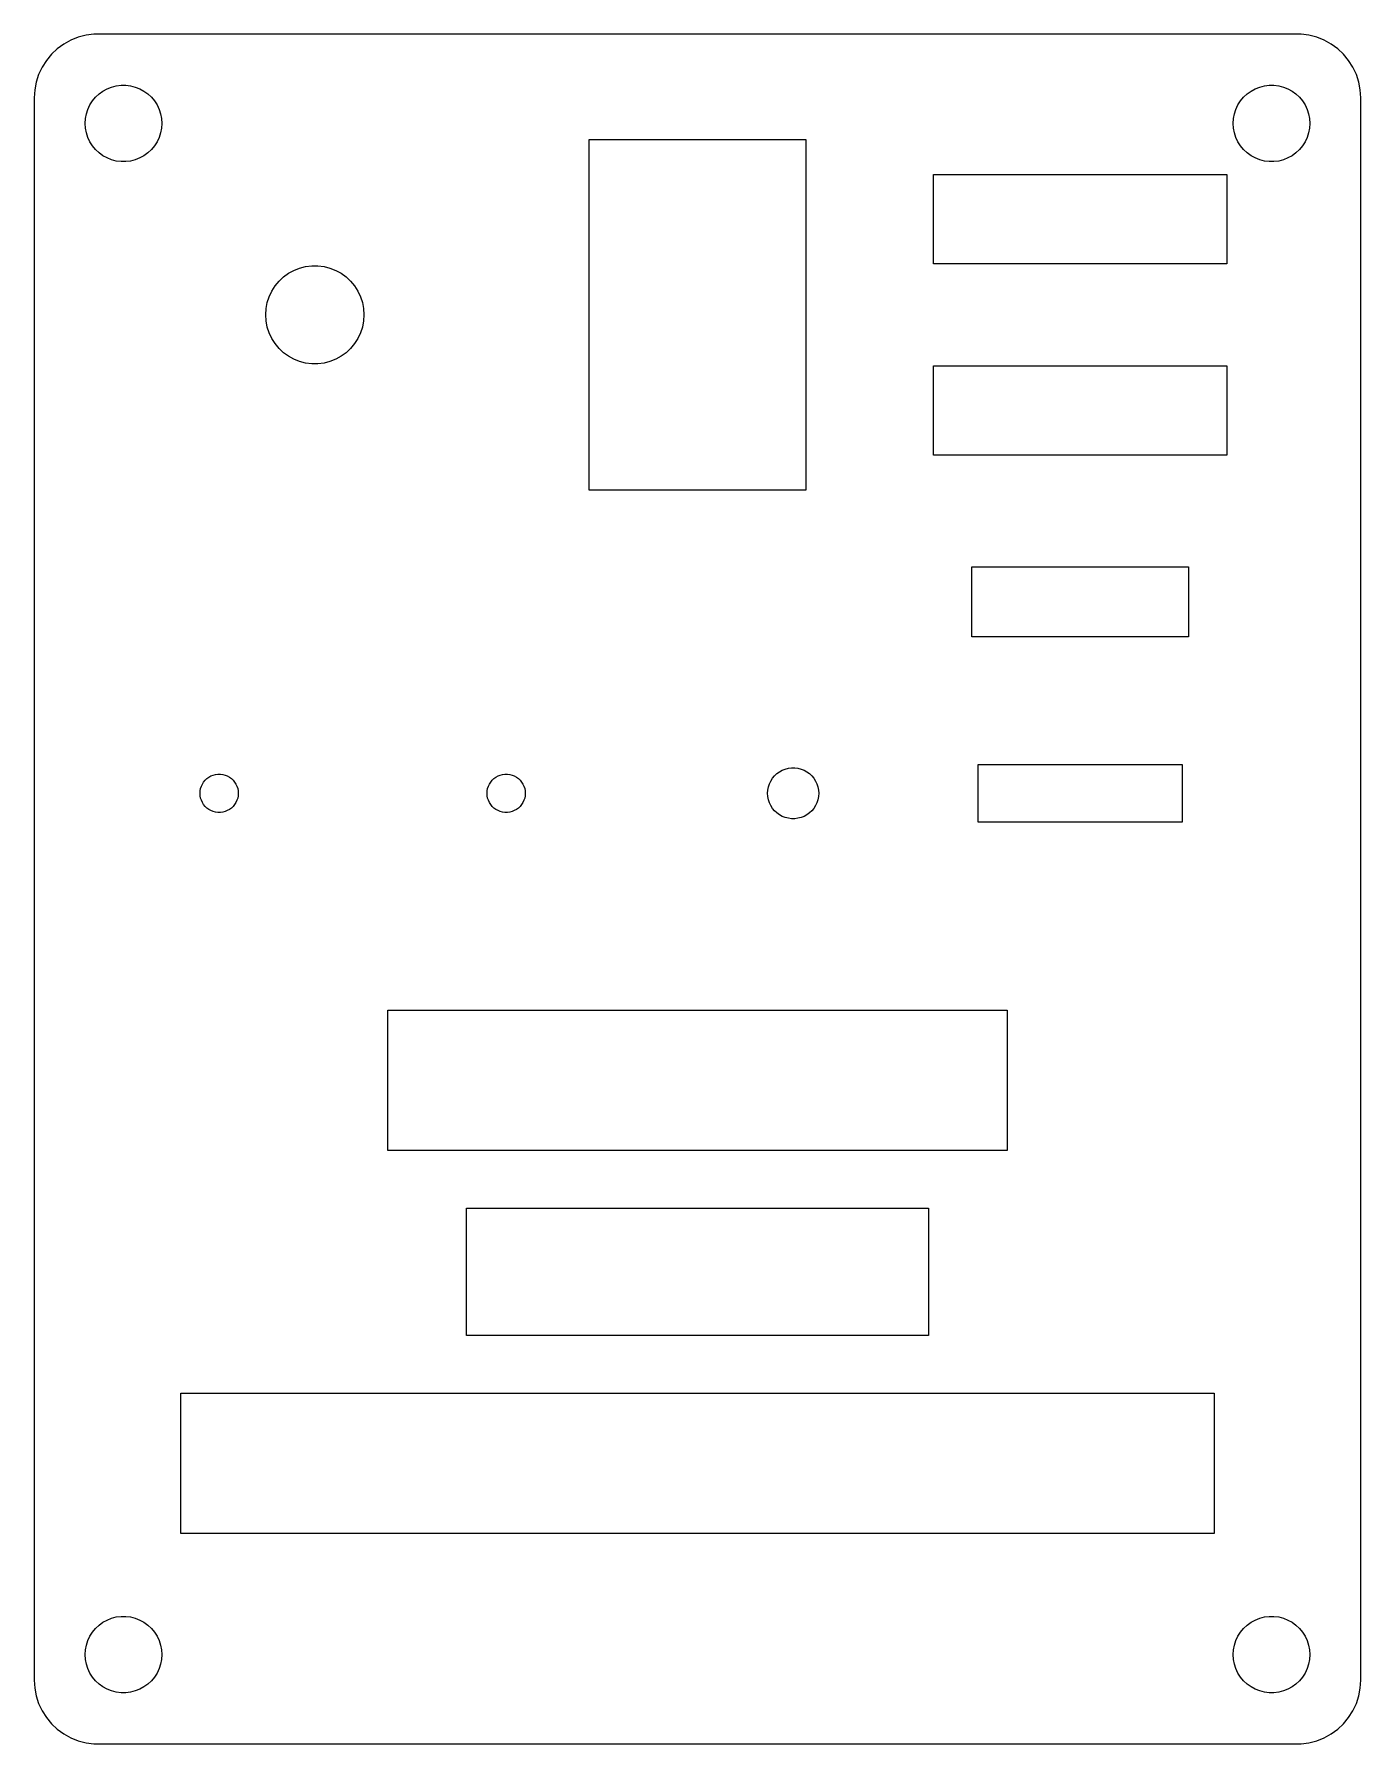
# Model space of a CAD drawing. Header units: metres. Extents: x -52 to 52, y -67 to 3091.
# Drawn here: x -52 to 52, y 2669 to 2803 of the extents above; entities that cross this region are included whole.
import ezdxf

# ---------------------------------------------------------------- set-up
doc = ezdxf.new("R2010")
doc.units = ezdxf.units.M

msp = doc.modelspace()

# ---------------------------------------------------------------- linework, layer by layer
for p, q in [((-47.9369, 2802.91), (-48.5451, 2802.76)), ((-47.3139, 2802.99), (-47.9369, 2802.91)), ((47.3139, 2802.99), (-47.3139, 2802.99)), ((47.9369, 2802.91), (47.3139, 2802.99)), ((48.5451, 2802.76), (47.9369, 2802.91)), ((-50.1871, 2801.85), (-50.6448, 2801.42)), ((-49.6791, 2802.22), (-50.1871, 2801.85)), ((-49.1289, 2802.52), (-49.6791, 2802.22)), ((-48.5451, 2802.76), (-49.1289, 2802.52)), ((49.1289, 2802.52), (48.5451, 2802.76)), ((49.6791, 2802.22), (49.1289, 2802.52)), ((50.1871, 2801.85), (49.6791, 2802.22)), ((50.6448, 2801.42), (50.1871, 2801.85)), ((-51.3815, 2800.41), (-51.6489, 2799.84)), ((-51.0451, 2800.94), (-51.3815, 2800.41)), ((-50.6448, 2801.42), (-51.0451, 2800.94)), ((51.0451, 2800.94), (50.6448, 2801.42)), ((51.3815, 2800.41), (51.0451, 2800.94)), ((51.6489, 2799.84), (51.3815, 2800.41)), ((-51.8429, 2799.24), (-51.9606, 2798.63)), ((-51.6489, 2799.84), (-51.8429, 2799.24)), ((-46.2773, 2798.71), (-45.927, 2798.85)), ((-45.927, 2798.85), (-45.5621, 2798.95)), ((-45.5621, 2798.95), (-45.1884, 2798.99)), ((-45.1884, 2798.99), (-44.8116, 2798.99)), ((-44.8116, 2798.99), (-44.4379, 2798.95)), ((-44.4379, 2798.95), (-44.0729, 2798.85)), ((-44.0729, 2798.85), (-43.7227, 2798.71)), ((43.7227, 2798.71), (44.0729, 2798.85)), ((44.0729, 2798.85), (44.4379, 2798.95)), ((44.4379, 2798.95), (44.8116, 2798.99)), ((44.8116, 2798.99), (45.1884, 2798.99)), ((45.1884, 2798.99), (45.5621, 2798.95)), ((45.5621, 2798.95), (45.927, 2798.85)), ((45.927, 2798.85), (46.2773, 2798.71)), ((51.8429, 2799.24), (51.6489, 2799.84)), ((51.9606, 2798.63), (51.8429, 2799.24)), ((-51.9606, 2798.63), (-52, 2798)), ((-52, 2798), (-52, 2674)), ((-47.6289, 2797.45), (-47.427, 2797.76)), ((-47.427, 2797.76), (-47.1869, 2798.05)), ((-47.1869, 2798.05), (-46.9123, 2798.31)), ((-46.9123, 2798.31), (-46.6075, 2798.53)), ((-46.6075, 2798.53), (-46.2773, 2798.71)), ((-43.7227, 2798.71), (-43.3925, 2798.53)), ((-43.3925, 2798.53), (-43.0877, 2798.31)), ((-43.0877, 2798.31), (-42.8131, 2798.05)), ((-42.8131, 2798.05), (-42.5729, 2797.76)), ((-42.5729, 2797.76), (-42.3711, 2797.45)), ((42.3711, 2797.45), (42.5729, 2797.76)), ((42.5729, 2797.76), (42.8131, 2798.05)), ((42.8131, 2798.05), (43.0877, 2798.31)), ((43.0877, 2798.31), (43.3925, 2798.53)), ((43.3925, 2798.53), (43.7227, 2798.71)), ((46.2773, 2798.71), (46.6075, 2798.53)), ((46.6075, 2798.53), (46.9123, 2798.31)), ((46.9123, 2798.31), (47.1869, 2798.05)), ((47.1869, 2798.05), (47.427, 2797.76)), ((47.427, 2797.76), (47.6289, 2797.45)), ((52, 2798), (51.9606, 2798.63)), ((52, 2674), (52, 2798)), ((-48, 2796), (-47.9763, 2796.38)), ((-47.9763, 2796.38), (-47.9057, 2796.75)), ((-47.9057, 2796.75), (-47.7893, 2797.1)), ((-47.7893, 2797.1), (-47.6289, 2797.45)), ((-42.3711, 2797.45), (-42.2107, 2797.1)), ((-42.2107, 2797.1), (-42.0942, 2796.75)), ((-42.0942, 2796.75), (-42.0237, 2796.38)), ((-42.0237, 2796.38), (-42, 2796)), ((42, 2796), (42.0237, 2796.38)), ((42.0237, 2796.38), (42.0942, 2796.75)), ((42.0942, 2796.75), (42.2107, 2797.1)), ((42.2107, 2797.1), (42.3711, 2797.45)), ((47.6289, 2797.45), (47.7893, 2797.1)), ((47.7893, 2797.1), (47.9057, 2796.75)), ((47.9057, 2796.75), (47.9763, 2796.38)), ((47.9763, 2796.38), (48, 2796)), ((-47.9763, 2795.62), (-48, 2796)), ((-47.9057, 2795.25), (-47.9763, 2795.62)), ((-47.7893, 2794.9), (-47.9057, 2795.25)), ((-47.6289, 2794.55), (-47.7893, 2794.9)), ((-42.2107, 2794.9), (-42.3711, 2794.55)), ((-42.0942, 2795.25), (-42.2107, 2794.9)), ((-42.0237, 2795.62), (-42.0942, 2795.25)), ((-42, 2796), (-42.0237, 2795.62)), ((42.0237, 2795.62), (42, 2796)), ((42.0942, 2795.25), (42.0237, 2795.62)), ((42.2107, 2794.9), (42.0942, 2795.25)), ((42.3711, 2794.55), (42.2107, 2794.9)), ((47.7893, 2794.9), (47.6289, 2794.55)), ((47.9057, 2795.25), (47.7893, 2794.9)), ((47.9763, 2795.62), (47.9057, 2795.25)), ((48, 2796), (47.9763, 2795.62)), ((-47.427, 2794.24), (-47.6289, 2794.55)), ((-47.1869, 2793.95), (-47.427, 2794.24)), ((-46.9123, 2793.69), (-47.1869, 2793.95)), ((-46.6075, 2793.47), (-46.9123, 2793.69)), ((-43.0877, 2793.69), (-43.3925, 2793.47)), ((-42.8131, 2793.95), (-43.0877, 2793.69)), ((-42.5729, 2794.24), (-42.8131, 2793.95)), ((-42.3711, 2794.55), (-42.5729, 2794.24)), ((-8.5, 2767.25), (-8.5, 2794.75)), ((-8.5, 2794.75), (8.5, 2794.75)), ((8.5, 2794.75), (8.5, 2767.25)), ((42.5729, 2794.24), (42.3711, 2794.55)), ((42.8131, 2793.95), (42.5729, 2794.24)), ((43.0877, 2793.69), (42.8131, 2793.95)), ((43.3925, 2793.47), (43.0877, 2793.69)), ((46.9123, 2793.69), (46.6075, 2793.47)), ((47.1869, 2793.95), (46.9123, 2793.69)), ((47.427, 2794.24), (47.1869, 2793.95)), ((47.6289, 2794.55), (47.427, 2794.24)), ((-46.2773, 2793.29), (-46.6075, 2793.47)), ((-45.927, 2793.15), (-46.2773, 2793.29)), ((-45.5621, 2793.05), (-45.927, 2793.15)), ((-45.1884, 2793.01), (-45.5621, 2793.05)), ((-44.8116, 2793.01), (-45.1884, 2793.01)), ((-44.4379, 2793.05), (-44.8116, 2793.01)), ((-44.0729, 2793.15), (-44.4379, 2793.05)), ((-43.7227, 2793.29), (-44.0729, 2793.15)), ((-43.3925, 2793.47), (-43.7227, 2793.29)), ((43.7227, 2793.29), (43.3925, 2793.47)), ((44.0729, 2793.15), (43.7227, 2793.29)), ((44.4379, 2793.05), (44.0729, 2793.15)), ((44.8116, 2793.01), (44.4379, 2793.05)), ((45.1884, 2793.01), (44.8116, 2793.01)), ((45.5621, 2793.05), (45.1884, 2793.01)), ((45.927, 2793.15), (45.5621, 2793.05)), ((46.2773, 2793.29), (45.927, 2793.15)), ((46.6075, 2793.47), (46.2773, 2793.29)), ((18.5, 2785), (18.5, 2792)), ((18.5, 2792), (41.5, 2792)), ((41.5, 2792), (41.5, 2785)), ((-32.4541, 2783.97), (-32.0629, 2784.25)), ((-32.0629, 2784.25), (-31.6392, 2784.48)), ((-31.6392, 2784.48), (-31.1897, 2784.66)), ((-31.1897, 2784.66), (-30.7214, 2784.78)), ((-30.7214, 2784.78), (-30.2417, 2784.84)), ((-30.2417, 2784.84), (-29.7583, 2784.84)), ((-29.7583, 2784.84), (-29.2786, 2784.78)), ((-29.2786, 2784.78), (-28.8103, 2784.66)), ((-28.8103, 2784.66), (-28.3607, 2784.48)), ((-28.3607, 2784.48), (-27.9371, 2784.25)), ((-27.9371, 2784.25), (-27.5459, 2783.97)), ((41.5, 2785), (18.5, 2785)), ((-33.5796, 2782.42), (-33.3738, 2782.85)), ((-33.3738, 2782.85), (-33.1147, 2783.26)), ((-33.1147, 2783.26), (-32.8065, 2783.64)), ((-32.8065, 2783.64), (-32.4541, 2783.97)), ((-27.5459, 2783.97), (-27.1935, 2783.64)), ((-27.1935, 2783.64), (-26.8853, 2783.26)), ((-26.8853, 2783.26), (-26.6262, 2782.85)), ((-26.6262, 2782.85), (-26.4203, 2782.42)), ((-33.85, 2781), (-33.8196, 2781.48)), ((-33.8196, 2781.48), (-33.729, 2781.96)), ((-33.729, 2781.96), (-33.5796, 2782.42)), ((-26.4203, 2782.42), (-26.271, 2781.96)), ((-26.271, 2781.96), (-26.1804, 2781.48)), ((-26.1804, 2781.48), (-26.15, 2781)), ((-33.8196, 2780.52), (-33.85, 2781)), ((-33.729, 2780.04), (-33.8196, 2780.52)), ((-26.1804, 2780.52), (-26.271, 2780.04)), ((-26.15, 2781), (-26.1804, 2780.52)), ((-33.5796, 2779.58), (-33.729, 2780.04)), ((-33.3738, 2779.15), (-33.5796, 2779.58)), ((-33.1147, 2778.74), (-33.3738, 2779.15)), ((-26.6262, 2779.15), (-26.8853, 2778.74)), ((-26.4203, 2779.58), (-26.6262, 2779.15)), ((-26.271, 2780.04), (-26.4203, 2779.58)), ((-32.8065, 2778.36), (-33.1147, 2778.74)), ((-32.4541, 2778.03), (-32.8065, 2778.36)), ((-32.0629, 2777.75), (-32.4541, 2778.03)), ((-31.6392, 2777.52), (-32.0629, 2777.75)), ((-31.1897, 2777.34), (-31.6392, 2777.52)), ((-28.3607, 2777.52), (-28.8103, 2777.34)), ((-27.9371, 2777.75), (-28.3607, 2777.52)), ((-27.5459, 2778.03), (-27.9371, 2777.75)), ((-27.1935, 2778.36), (-27.5459, 2778.03)), ((-26.8853, 2778.74), (-27.1935, 2778.36)), ((-30.7214, 2777.22), (-31.1897, 2777.34)), ((-30.2417, 2777.16), (-30.7214, 2777.22)), ((-29.7583, 2777.16), (-30.2417, 2777.16)), ((-29.2786, 2777.22), (-29.7583, 2777.16)), ((-28.8103, 2777.34), (-29.2786, 2777.22)), ((18.5, 2770), (18.5, 2777)), ((18.5, 2777), (41.5, 2777)), ((41.5, 2777), (41.5, 2770)), ((41.5, 2770), (18.5, 2770)), ((8.5, 2767.25), (-8.5, 2767.25)), ((21.5, 2755.75), (21.5, 2761.25)), ((21.5, 2761.25), (38.5, 2761.25)), ((38.5, 2761.25), (38.5, 2755.75)), ((38.5, 2755.75), (21.5, 2755.75)), ((6.42834, 2745.19), (6.64844, 2745.31)), ((6.64844, 2745.31), (6.88196, 2745.4)), ((6.88196, 2745.4), (7.12523, 2745.46)), ((7.12523, 2745.46), (7.3744, 2745.5)), ((7.3744, 2745.5), (7.62558, 2745.5)), ((7.62558, 2745.5), (7.87476, 2745.46)), ((7.87476, 2745.46), (8.11803, 2745.4)), ((8.11803, 2745.4), (8.35155, 2745.31)), ((8.35155, 2745.31), (8.57164, 2745.19)), ((22, 2741.25), (22, 2745.75)), ((22, 2745.75), (38, 2745.75)), ((38, 2745.75), (38, 2741.25)), ((-38.9529, 2743.87), (-38.8947, 2744.05)), ((-38.8947, 2744.05), (-38.8145, 2744.22)), ((-38.8145, 2744.22), (-38.7135, 2744.38)), ((-38.7135, 2744.38), (-38.5934, 2744.53)), ((-38.5934, 2744.53), (-38.4561, 2744.66)), ((-38.4561, 2744.66), (-38.3037, 2744.77)), ((-38.3037, 2744.77), (-38.1387, 2744.86)), ((-38.1387, 2744.86), (-37.9635, 2744.93)), ((-37.9635, 2744.93), (-37.7811, 2744.97)), ((-37.7811, 2744.97), (-37.5942, 2745)), ((-37.5942, 2745), (-37.4058, 2745)), ((-37.4058, 2745), (-37.2189, 2744.97)), ((-37.2189, 2744.97), (-37.0365, 2744.93)), ((-37.0365, 2744.93), (-36.8613, 2744.86)), ((-36.8613, 2744.86), (-36.6963, 2744.77)), ((-36.6963, 2744.77), (-36.5439, 2744.66)), ((-36.5439, 2744.66), (-36.4065, 2744.53)), ((-36.4065, 2744.53), (-36.2865, 2744.38)), ((-36.2865, 2744.38), (-36.1855, 2744.22)), ((-36.1855, 2744.22), (-36.1053, 2744.05)), ((-36.1053, 2744.05), (-36.0471, 2743.87)), ((-16.4529, 2743.87), (-16.3947, 2744.05)), ((-16.3947, 2744.05), (-16.3145, 2744.22)), ((-16.3145, 2744.22), (-16.2135, 2744.38)), ((-16.2135, 2744.38), (-16.0934, 2744.53)), ((-16.0934, 2744.53), (-15.9561, 2744.66)), ((-15.9561, 2744.66), (-15.8037, 2744.77)), ((-15.8037, 2744.77), (-15.6387, 2744.86)), ((-15.6387, 2744.86), (-15.4635, 2744.93)), ((-15.4635, 2744.93), (-15.2811, 2744.97)), ((-15.2811, 2744.97), (-15.0942, 2745)), ((-15.0942, 2745), (-14.9058, 2745)), ((-14.9058, 2745), (-14.7189, 2744.97)), ((-14.7189, 2744.97), (-14.5365, 2744.93)), ((-14.5365, 2744.93), (-14.3613, 2744.86)), ((-14.3613, 2744.86), (-14.1963, 2744.77)), ((-14.1963, 2744.77), (-14.0439, 2744.66)), ((-14.0439, 2744.66), (-13.9065, 2744.53)), ((-13.9065, 2744.53), (-13.7865, 2744.38)), ((-13.7865, 2744.38), (-13.6855, 2744.22)), ((-13.6855, 2744.22), (-13.6053, 2744.05)), ((-13.6053, 2744.05), (-13.5471, 2743.87)), ((5.51576, 2743.75), (5.56282, 2744)), ((5.56282, 2744), (5.64044, 2744.24)), ((5.64044, 2744.24), (5.74738, 2744.46)), ((5.74738, 2744.46), (5.88196, 2744.68)), ((5.88196, 2744.68), (6.04205, 2744.87)), ((6.04205, 2744.87), (6.22514, 2745.04)), ((6.22514, 2745.04), (6.42834, 2745.19)), ((8.57164, 2745.19), (8.77484, 2745.04)), ((8.77484, 2745.04), (8.95793, 2744.87)), ((8.95793, 2744.87), (9.11803, 2744.68)), ((9.11803, 2744.68), (9.25261, 2744.46)), ((9.25261, 2744.46), (9.35954, 2744.24)), ((9.35954, 2744.24), (9.43716, 2744)), ((9.43716, 2744), (9.48422, 2743.75)), ((-39, 2743.5), (-38.9882, 2743.69)), ((-38.9882, 2743.31), (-39, 2743.5)), ((-38.9882, 2743.69), (-38.9529, 2743.87)), ((-38.9529, 2743.13), (-38.9882, 2743.31)), ((-38.8947, 2742.95), (-38.9529, 2743.13)), ((-38.8145, 2742.78), (-38.8947, 2742.95)), ((-38.7135, 2742.62), (-38.8145, 2742.78)), ((-38.5934, 2742.47), (-38.7135, 2742.62)), ((-36.2865, 2742.62), (-36.4065, 2742.47)), ((-36.1855, 2742.78), (-36.2865, 2742.62)), ((-36.1053, 2742.95), (-36.1855, 2742.78)), ((-36.0471, 2743.13), (-36.1053, 2742.95)), ((-36.0471, 2743.87), (-36.0118, 2743.69)), ((-36.0118, 2743.31), (-36.0471, 2743.13)), ((-36.0118, 2743.69), (-36, 2743.5)), ((-36, 2743.5), (-36.0118, 2743.31)), ((-16.5, 2743.5), (-16.4882, 2743.69)), ((-16.4882, 2743.31), (-16.5, 2743.5)), ((-16.4882, 2743.69), (-16.4529, 2743.87)), ((-16.4529, 2743.13), (-16.4882, 2743.31)), ((-16.3947, 2742.95), (-16.4529, 2743.13)), ((-16.3145, 2742.78), (-16.3947, 2742.95)), ((-16.2135, 2742.62), (-16.3145, 2742.78)), ((-16.0934, 2742.47), (-16.2135, 2742.62)), ((-13.7865, 2742.62), (-13.9065, 2742.47)), ((-13.6855, 2742.78), (-13.7865, 2742.62)), ((-13.6053, 2742.95), (-13.6855, 2742.78)), ((-13.5471, 2743.13), (-13.6053, 2742.95)), ((-13.5471, 2743.87), (-13.5118, 2743.69)), ((-13.5118, 2743.31), (-13.5471, 2743.13)), ((-13.5118, 2743.69), (-13.5, 2743.5)), ((-13.5, 2743.5), (-13.5118, 2743.31)), ((5.5, 2743.5), (5.51576, 2743.75)), ((5.51576, 2743.25), (5.5, 2743.5)), ((5.56282, 2743), (5.51576, 2743.25)), ((5.64044, 2742.76), (5.56282, 2743)), ((5.74738, 2742.54), (5.64044, 2742.76)), ((9.35954, 2742.76), (9.25261, 2742.54)), ((9.43716, 2743), (9.35954, 2742.76)), ((9.48422, 2743.25), (9.43716, 2743)), ((9.48422, 2743.75), (9.5, 2743.5)), ((9.5, 2743.5), (9.48422, 2743.25)), ((-38.4561, 2742.34), (-38.5934, 2742.47)), ((-38.3037, 2742.23), (-38.4561, 2742.34)), ((-38.1387, 2742.14), (-38.3037, 2742.23)), ((-37.9635, 2742.07), (-38.1387, 2742.14)), ((-37.7811, 2742.03), (-37.9635, 2742.07)), ((-37.5942, 2742), (-37.7811, 2742.03)), ((-37.4058, 2742), (-37.5942, 2742)), ((-37.2189, 2742.03), (-37.4058, 2742)), ((-37.0365, 2742.07), (-37.2189, 2742.03)), ((-36.8613, 2742.14), (-37.0365, 2742.07)), ((-36.6963, 2742.23), (-36.8613, 2742.14)), ((-36.5439, 2742.34), (-36.6963, 2742.23)), ((-36.4065, 2742.47), (-36.5439, 2742.34)), ((-15.9561, 2742.34), (-16.0934, 2742.47)), ((-15.8037, 2742.23), (-15.9561, 2742.34)), ((-15.6387, 2742.14), (-15.8037, 2742.23)), ((-15.4635, 2742.07), (-15.6387, 2742.14)), ((-15.2811, 2742.03), (-15.4635, 2742.07)), ((-15.0942, 2742), (-15.2811, 2742.03)), ((-14.9058, 2742), (-15.0942, 2742)), ((-14.7189, 2742.03), (-14.9058, 2742)), ((-14.5365, 2742.07), (-14.7189, 2742.03)), ((-14.3613, 2742.14), (-14.5365, 2742.07)), ((-14.1963, 2742.23), (-14.3613, 2742.14)), ((-14.0439, 2742.34), (-14.1963, 2742.23)), ((-13.9065, 2742.47), (-14.0439, 2742.34)), ((5.88196, 2742.32), (5.74738, 2742.54)), ((6.04205, 2742.13), (5.88196, 2742.32)), ((6.22514, 2741.96), (6.04205, 2742.13)), ((6.42834, 2741.81), (6.22514, 2741.96)), ((6.64844, 2741.69), (6.42834, 2741.81)), ((6.88196, 2741.6), (6.64844, 2741.69)), ((7.12523, 2741.54), (6.88196, 2741.6)), ((7.3744, 2741.5), (7.12523, 2741.54)), ((7.62558, 2741.5), (7.3744, 2741.5)), ((7.87476, 2741.54), (7.62558, 2741.5)), ((8.11803, 2741.6), (7.87476, 2741.54)), ((8.35155, 2741.69), (8.11803, 2741.6)), ((8.57164, 2741.81), (8.35155, 2741.69)), ((8.77484, 2741.96), (8.57164, 2741.81)), ((8.95793, 2742.13), (8.77484, 2741.96)), ((9.11803, 2742.32), (8.95793, 2742.13)), ((9.25261, 2742.54), (9.11803, 2742.32)), ((38, 2741.25), (22, 2741.25)), ((-24.2889, 2715.5), (-24.2889, 2726.5)), ((-24.2889, 2726.5), (24.2889, 2726.5)), ((24.2889, 2726.5), (24.2889, 2715.5)), ((24.2889, 2715.5), (-24.2889, 2715.5)), ((-18.1154, 2701), (-18.1154, 2711)), ((-18.1154, 2711), (18.1154, 2711)), ((18.1154, 2711), (18.1154, 2701)), ((18.1154, 2701), (-18.1154, 2701)), ((-40.5, 2685.5), (-40.5, 2696.5)), ((-40.5, 2696.5), (40.5, 2696.5)), ((40.5, 2696.5), (40.5, 2685.5)), ((40.5, 2685.5), (-40.5, 2685.5)), ((-47.1869, 2678.05), (-46.9123, 2678.31)), ((-46.9123, 2678.31), (-46.6075, 2678.53)), ((-46.6075, 2678.53), (-46.2773, 2678.71)), ((-46.2773, 2678.71), (-45.927, 2678.85)), ((-45.927, 2678.85), (-45.5621, 2678.95)), ((-45.5621, 2678.95), (-45.1884, 2678.99)), ((-45.1884, 2678.99), (-44.8116, 2678.99)), ((-44.8116, 2678.99), (-44.4379, 2678.95)), ((-44.4379, 2678.95), (-44.0729, 2678.85)), ((-44.0729, 2678.85), (-43.7227, 2678.71)), ((-43.7227, 2678.71), (-43.3925, 2678.53)), ((-43.3925, 2678.53), (-43.0877, 2678.31)), ((-43.0877, 2678.31), (-42.8131, 2678.05)), ((42.8131, 2678.05), (43.0877, 2678.31)), ((43.0877, 2678.31), (43.3925, 2678.53)), ((43.3925, 2678.53), (43.7227, 2678.71)), ((43.7227, 2678.71), (44.0729, 2678.85)), ((44.0729, 2678.85), (44.4379, 2678.95)), ((44.4379, 2678.95), (44.8116, 2678.99)), ((44.8116, 2678.99), (45.1884, 2678.99)), ((45.1884, 2678.99), (45.5621, 2678.95)), ((45.5621, 2678.95), (45.927, 2678.85)), ((45.927, 2678.85), (46.2773, 2678.71)), ((46.2773, 2678.71), (46.6075, 2678.53)), ((46.6075, 2678.53), (46.9123, 2678.31)), ((46.9123, 2678.31), (47.1869, 2678.05)), ((-47.9057, 2676.75), (-47.7893, 2677.1)), ((-47.7893, 2677.1), (-47.6289, 2677.45)), ((-47.6289, 2677.45), (-47.427, 2677.76)), ((-47.427, 2677.76), (-47.1869, 2678.05)), ((-42.8131, 2678.05), (-42.5729, 2677.76)), ((-42.5729, 2677.76), (-42.3711, 2677.45)), ((-42.3711, 2677.45), (-42.2107, 2677.1)), ((-42.2107, 2677.1), (-42.0942, 2676.75)), ((42.0942, 2676.75), (42.2107, 2677.1)), ((42.2107, 2677.1), (42.3711, 2677.45)), ((42.3711, 2677.45), (42.5729, 2677.76)), ((42.5729, 2677.76), (42.8131, 2678.05)), ((47.1869, 2678.05), (47.427, 2677.76)), ((47.427, 2677.76), (47.6289, 2677.45)), ((47.6289, 2677.45), (47.7893, 2677.1)), ((47.7893, 2677.1), (47.9057, 2676.75)), ((-48, 2676), (-47.9763, 2676.38)), ((-47.9763, 2675.62), (-48, 2676)), ((-47.9763, 2676.38), (-47.9057, 2676.75)), ((-47.9057, 2675.25), (-47.9763, 2675.62)), ((-42.0942, 2676.75), (-42.0237, 2676.38)), ((-42.0237, 2675.62), (-42.0942, 2675.25)), ((-42.0237, 2676.38), (-42, 2676)), ((-42, 2676), (-42.0237, 2675.62)), ((42, 2676), (42.0237, 2676.38)), ((42.0237, 2675.62), (42, 2676)), ((42.0237, 2676.38), (42.0942, 2676.75)), ((42.0942, 2675.25), (42.0237, 2675.62)), ((47.9057, 2676.75), (47.9763, 2676.38)), ((47.9763, 2675.62), (47.9057, 2675.25)), ((47.9763, 2676.38), (48, 2676)), ((48, 2676), (47.9763, 2675.62)), ((-47.7893, 2674.9), (-47.9057, 2675.25)), ((-47.6289, 2674.55), (-47.7893, 2674.9)), ((-47.427, 2674.24), (-47.6289, 2674.55)), ((-42.3711, 2674.55), (-42.5729, 2674.24)), ((-42.2107, 2674.9), (-42.3711, 2674.55)), ((-42.0942, 2675.25), (-42.2107, 2674.9)), ((42.2107, 2674.9), (42.0942, 2675.25)), ((42.3711, 2674.55), (42.2107, 2674.9)), ((42.5729, 2674.24), (42.3711, 2674.55)), ((47.6289, 2674.55), (47.427, 2674.24)), ((47.7893, 2674.9), (47.6289, 2674.55)), ((47.9057, 2675.25), (47.7893, 2674.9)), ((-52, 2674), (-51.9606, 2673.37)), ((-51.9606, 2673.37), (-51.8429, 2672.76)), ((-47.1869, 2673.95), (-47.427, 2674.24)), ((-46.9123, 2673.69), (-47.1869, 2673.95)), ((-46.6075, 2673.47), (-46.9123, 2673.69)), ((-46.2773, 2673.29), (-46.6075, 2673.47)), ((-45.927, 2673.15), (-46.2773, 2673.29)), ((-45.5621, 2673.05), (-45.927, 2673.15)), ((-45.1884, 2673.01), (-45.5621, 2673.05)), ((-44.8116, 2673.01), (-45.1884, 2673.01)), ((-44.4379, 2673.05), (-44.8116, 2673.01)), ((-44.0729, 2673.15), (-44.4379, 2673.05)), ((-43.7227, 2673.29), (-44.0729, 2673.15)), ((-43.3925, 2673.47), (-43.7227, 2673.29)), ((-43.0877, 2673.69), (-43.3925, 2673.47)), ((-42.8131, 2673.95), (-43.0877, 2673.69)), ((-42.5729, 2674.24), (-42.8131, 2673.95)), ((42.8131, 2673.95), (42.5729, 2674.24)), ((43.0877, 2673.69), (42.8131, 2673.95)), ((43.3925, 2673.47), (43.0877, 2673.69)), ((43.7227, 2673.29), (43.3925, 2673.47)), ((44.0729, 2673.15), (43.7227, 2673.29)), ((44.4379, 2673.05), (44.0729, 2673.15)), ((44.8116, 2673.01), (44.4379, 2673.05)), ((45.1884, 2673.01), (44.8116, 2673.01)), ((45.5621, 2673.05), (45.1884, 2673.01)), ((45.927, 2673.15), (45.5621, 2673.05)), ((46.2773, 2673.29), (45.927, 2673.15)), ((46.6075, 2673.47), (46.2773, 2673.29)), ((46.9123, 2673.69), (46.6075, 2673.47)), ((47.1869, 2673.95), (46.9123, 2673.69)), ((47.427, 2674.24), (47.1869, 2673.95)), ((51.8429, 2672.76), (51.9606, 2673.37)), ((51.9606, 2673.37), (52, 2674)), ((-51.8429, 2672.76), (-51.6489, 2672.16)), ((-51.6489, 2672.16), (-51.3815, 2671.59)), ((-51.3815, 2671.59), (-51.0451, 2671.06)), ((51.0451, 2671.06), (51.3815, 2671.59)), ((51.3815, 2671.59), (51.6489, 2672.16)), ((51.6489, 2672.16), (51.8429, 2672.76)), ((-51.0451, 2671.06), (-50.6448, 2670.58)), ((-50.6448, 2670.58), (-50.1871, 2670.15)), ((50.1871, 2670.15), (50.6448, 2670.58)), ((50.6448, 2670.58), (51.0451, 2671.06)), ((-50.1871, 2670.15), (-49.6791, 2669.78)), ((-49.6791, 2669.78), (-49.1289, 2669.48)), ((-49.1289, 2669.48), (-48.5451, 2669.24)), ((-48.5451, 2669.24), (-47.9369, 2669.09)), ((-47.9369, 2669.09), (-47.3139, 2669.01)), ((-47.3139, 2669.01), (47.3139, 2669.01)), ((47.3139, 2669.01), (47.9369, 2669.09)), ((47.9369, 2669.09), (48.5451, 2669.24)), ((48.5451, 2669.24), (49.1289, 2669.48)), ((49.1289, 2669.48), (49.6791, 2669.78)), ((49.6791, 2669.78), (50.1871, 2670.15))]:
    msp.add_line(p, q)

doc.saveas('drawing.dxf')
